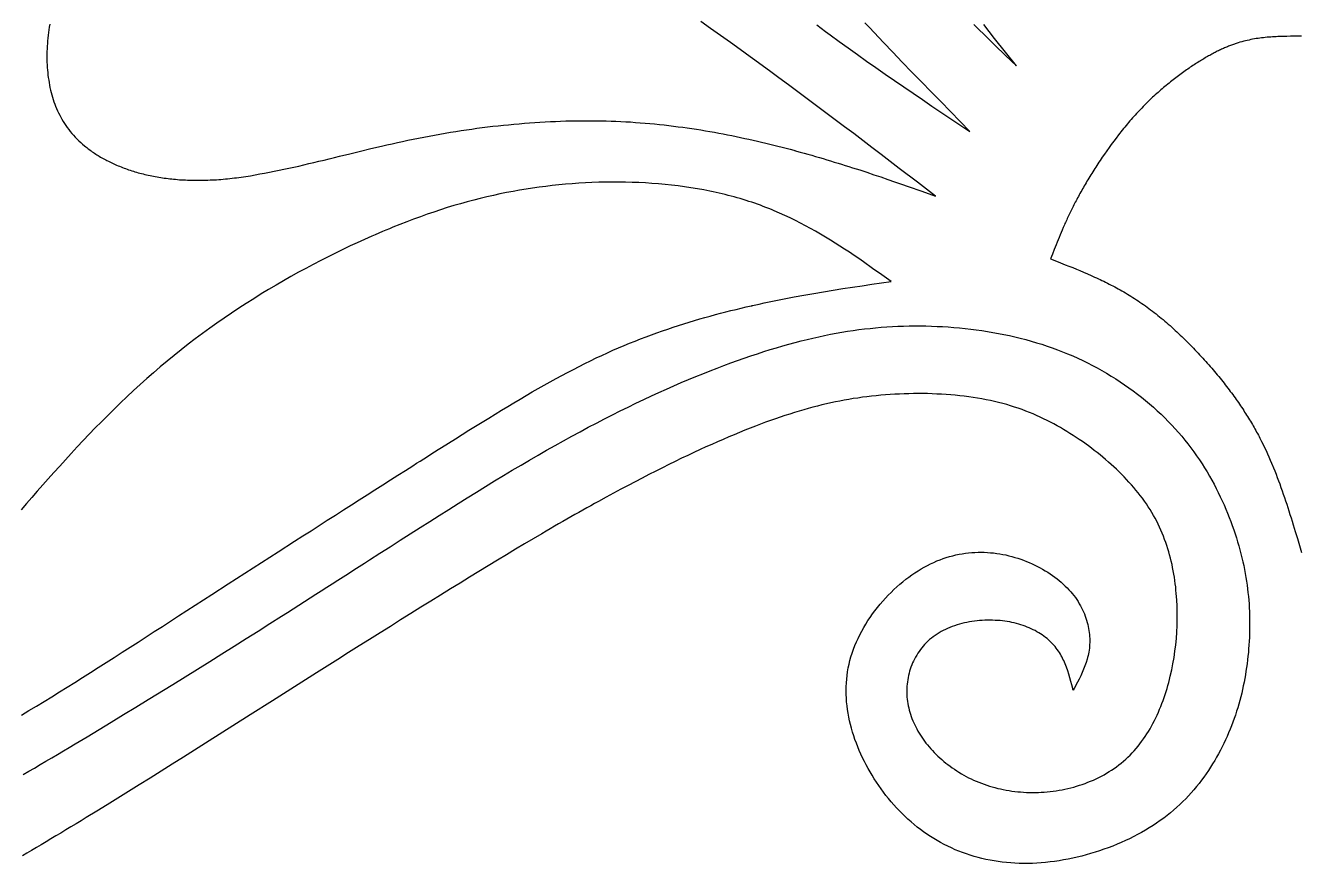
# Model space of a CAD drawing. Extents: x 0 to 279, y 0 to 212.
# Drawn here: x 266.65 to 279.43, y 111.6 to 119.99 of the extents above; entities that cross this region are included whole.
import ezdxf

# ---------------------------------------------------------------- set-up
doc = ezdxf.new("R2010")
doc.units = 0
doc.layers.add('LAYER_1', color=18, linetype='CONTINUOUS')

msp = doc.modelspace()

# ---------------------------------------------------------------- linework, layer by layer
at = {"layer": 'LAYER_1'}
for points in [[(266.889, 120.003), (266.885, 119.975), (266.88, 119.947), (266.877, 119.92), (266.873, 119.892), (266.87, 119.865), (266.868, 119.837), (266.866, 119.81), (266.864, 119.783), (266.863, 119.756), (266.862, 119.729), (266.861, 119.702), (266.861, 119.675), (266.862, 119.648), (266.862, 119.622), (266.864, 119.596), (266.865, 119.57), (266.867, 119.544), (266.869, 119.518), (266.872, 119.493), (266.875, 119.468), (266.879, 119.443), (266.883, 119.418), (266.887, 119.393), (266.892, 119.369), (266.898, 119.344), (266.903, 119.32), (266.91, 119.297), (266.916, 119.273), (266.924, 119.25), (266.931, 119.227), (266.94, 119.204), (266.948, 119.181), (266.958, 119.159), (266.968, 119.137), (266.978, 119.115), (266.989, 119.093), (267, 119.072), (267.012, 119.051), (267.024, 119.03), (267.037, 119.009), (267.051, 118.989), (267.065, 118.969), (267.08, 118.949), (267.095, 118.93), (267.111, 118.91), (267.128, 118.891), (267.145, 118.873), (267.162, 118.854), (267.181, 118.836), (267.2, 118.819), (267.219, 118.801), (267.239, 118.784), (267.25, 118.776), (267.26, 118.767), (267.271, 118.759), (267.282, 118.751), (267.293, 118.743), (267.304, 118.734), (267.315, 118.726), (267.327, 118.719), (267.338, 118.711), (267.35, 118.703), (267.362, 118.695), (267.374, 118.688), (267.386, 118.68), (267.399, 118.673), (267.411, 118.666), (267.424, 118.658), (267.437, 118.651), (267.45, 118.644), (267.463, 118.637), (267.477, 118.631), (267.49, 118.624), (267.504, 118.617), (267.518, 118.611), (267.532, 118.604), (267.546, 118.598), (267.56, 118.592), (267.575, 118.586), (267.589, 118.58), (267.604, 118.574), (267.619, 118.568), (267.634, 118.562), (267.649, 118.557), (267.664, 118.551), (267.68, 118.546), (267.695, 118.541), (267.711, 118.536), (267.727, 118.531), (267.743, 118.526), (267.759, 118.521), (267.776, 118.516), (267.792, 118.512), (267.809, 118.508), (267.826, 118.503), (267.842, 118.499), (267.859, 118.495), (267.877, 118.491), (267.894, 118.488), (267.911, 118.484), (267.929, 118.481), (267.947, 118.477), (267.965, 118.474), (267.983, 118.471), (268.001, 118.468), (268.019, 118.465), (268.037, 118.462), (268.056, 118.46), (268.075, 118.458), (268.093, 118.455), (268.112, 118.453), (268.131, 118.451), (268.151, 118.45), (268.17, 118.448), (268.189, 118.446), (268.209, 118.445), (268.229, 118.444), (268.249, 118.443), (268.269, 118.442), (268.289, 118.441), (268.309, 118.441), (268.329, 118.44), (268.35, 118.44), (268.37, 118.44), (268.391, 118.44), (268.412, 118.44), (268.433, 118.44), (268.454, 118.441), (268.475, 118.442), (268.496, 118.443), (268.518, 118.444), (268.539, 118.445), (268.561, 118.446), (268.583, 118.448), (268.605, 118.449), (268.627, 118.451), (268.649, 118.453), (268.671, 118.456), (268.694, 118.458), (268.716, 118.461), (268.739, 118.463), (268.761, 118.466), (268.784, 118.469), (268.807, 118.472), (268.853, 118.479), (268.9, 118.486), (268.947, 118.494), (268.994, 118.503), (269.042, 118.511), (269.09, 118.52), (269.138, 118.53), (269.187, 118.54), (269.236, 118.55), (269.285, 118.561), (269.335, 118.572), (269.385, 118.583), (269.435, 118.595), (269.485, 118.607), (269.536, 118.619), (269.587, 118.631), (269.638, 118.643), (269.69, 118.656), (269.741, 118.668), (269.793, 118.681), (269.897, 118.706), (270.002, 118.732), (270.107, 118.757), (270.213, 118.782), (270.266, 118.794), (270.319, 118.806), (270.372, 118.818), (270.425, 118.829), (270.478, 118.841), (270.532, 118.852), (270.585, 118.863), (270.638, 118.873), (270.691, 118.883), (270.745, 118.893), (270.798, 118.903), (270.851, 118.912), (270.905, 118.921), (270.958, 118.929), (271.011, 118.938), (271.064, 118.946), (271.117, 118.953), (271.17, 118.961), (271.223, 118.968), (271.276, 118.974), (271.329, 118.981), (271.382, 118.987), (271.435, 118.992), (271.487, 118.997), (271.54, 119.002), (271.592, 119.007), (271.645, 119.011), (271.697, 119.015), (271.749, 119.019), (271.801, 119.022), (271.853, 119.025), (271.905, 119.028), (271.956, 119.03), (272.008, 119.032), (272.059, 119.034), (272.11, 119.035), (272.161, 119.036), (272.212, 119.037), (272.263, 119.037), (272.313, 119.037), (272.363, 119.036), (272.413, 119.036), (272.463, 119.035), (272.513, 119.033), (272.562, 119.031), (272.612, 119.029), (272.661, 119.026), (272.709, 119.024), (272.758, 119.02), (272.806, 119.017), (272.854, 119.013), (272.902, 119.009), (272.95, 119.004), (272.997, 118.999), (273.045, 118.994), (273.091, 118.989), (273.138, 118.983), (273.185, 118.977), (273.231, 118.971), (273.277, 118.965), (273.323, 118.958), (273.368, 118.951), (273.414, 118.944), (273.459, 118.936), (273.503, 118.929), (273.548, 118.921), (273.592, 118.913), (273.636, 118.904), (273.68, 118.896), (273.724, 118.887), (273.767, 118.878), (273.81, 118.869), (273.853, 118.86), (273.895, 118.851), (273.937, 118.841), (273.979, 118.832), (274.021, 118.822), (274.063, 118.812), (274.104, 118.802), (274.145, 118.792), (274.185, 118.782), (274.226, 118.771), (274.266, 118.761), (274.306, 118.751), (274.345, 118.74), (274.35, 118.739), (274.353, 118.738), (274.354, 118.738), (274.354, 118.737), (274.355, 118.737), (274.36, 118.736), (274.37, 118.733), (274.409, 118.723), (274.448, 118.712), (274.486, 118.701), (274.525, 118.69), (274.563, 118.679), (274.601, 118.668), (274.638, 118.657), (274.676, 118.646), (274.713, 118.635), (274.75, 118.623), (274.787, 118.612), (274.823, 118.601), (274.86, 118.589), (274.896, 118.578), (274.932, 118.566), (275.004, 118.543), (275.075, 118.52), (275.145, 118.496), (275.215, 118.473), (275.285, 118.449), (275.354, 118.425), (275.423, 118.401), (275.491, 118.378), (275.628, 118.33), (275.764, 118.281), (275.582, 118.42), (275.401, 118.559), (275.31, 118.628), (275.219, 118.698), (275.127, 118.767), (275.036, 118.837), (274.944, 118.907), (274.852, 118.976), (274.759, 119.046), (274.666, 119.116), (274.573, 119.186), (274.479, 119.256), (274.385, 119.326), (274.29, 119.396), (274.195, 119.467), (274.099, 119.537), (274.003, 119.608), (273.954, 119.643), (273.906, 119.678), (273.808, 119.749), (273.709, 119.82), (273.61, 119.89), (273.511, 119.961), (273.412, 120.031)], [(274.574, 119.997), (274.618, 119.964), (274.663, 119.93), (274.708, 119.897), (274.798, 119.831), (274.889, 119.765), (274.981, 119.699), (275.073, 119.634), (275.165, 119.569), (275.258, 119.504), (275.352, 119.44), (275.445, 119.376), (275.539, 119.312), (275.634, 119.248), (275.728, 119.184), (275.918, 119.057), (276.108, 118.93), (275.913, 119.129), (275.816, 119.228), (275.719, 119.327), (275.623, 119.426), (275.527, 119.524), (275.431, 119.623), (275.336, 119.722), (275.242, 119.821), (275.195, 119.87), (275.149, 119.919), (275.103, 119.969), (275.056, 120.018)], [(276.146, 120.002), (276.199, 119.95), (276.252, 119.899), (276.359, 119.795), (276.466, 119.691), (276.574, 119.588), (276.356, 119.861), (276.248, 119.999)], [(279.43, 119.882), (279.358, 119.882), (279.321, 119.882), (279.285, 119.881), (279.249, 119.88), (279.212, 119.879), (279.194, 119.879), (279.176, 119.878), (279.158, 119.877), (279.14, 119.876), (279.122, 119.875), (279.104, 119.873), (279.086, 119.872), (279.068, 119.87), (279.049, 119.868), (279.031, 119.866), (279.013, 119.864), (278.995, 119.861), (278.977, 119.859), (278.959, 119.856), (278.941, 119.852), (278.923, 119.849), (278.905, 119.845), (278.887, 119.841), (278.869, 119.837), (278.851, 119.832), (278.832, 119.827), (278.814, 119.822), (278.795, 119.816), (278.786, 119.814), (278.777, 119.81), (278.767, 119.807), (278.758, 119.804), (278.748, 119.801), (278.739, 119.797), (278.729, 119.794), (278.719, 119.79), (278.71, 119.786), (278.7, 119.782), (278.69, 119.778), (278.68, 119.774), (278.67, 119.77), (278.66, 119.766), (278.65, 119.761), (278.64, 119.757), (278.629, 119.752), (278.619, 119.747), (278.608, 119.742), (278.598, 119.737), (278.587, 119.732), (278.577, 119.726), (278.566, 119.721), (278.555, 119.715), (278.544, 119.71), (278.533, 119.704), (278.522, 119.698), (278.511, 119.691), (278.499, 119.685), (278.488, 119.679), (278.476, 119.672), (278.465, 119.665), (278.453, 119.658), (278.441, 119.651), (278.429, 119.644), (278.417, 119.636), (278.404, 119.629), (278.392, 119.621), (278.38, 119.613), (278.367, 119.605), (278.355, 119.597), (278.342, 119.589), (278.329, 119.58), (278.316, 119.572), (278.304, 119.563), (278.291, 119.554), (278.278, 119.545), (278.264, 119.536), (278.251, 119.526), (278.238, 119.517), (278.225, 119.507), (278.211, 119.497), (278.198, 119.487), (278.185, 119.477), (278.171, 119.467), (278.158, 119.457), (278.144, 119.446), (278.13, 119.435), (278.117, 119.425), (278.103, 119.414), (278.09, 119.402), (278.076, 119.391), (278.062, 119.38), (278.048, 119.368), (278.035, 119.356), (278.021, 119.345), (278.007, 119.333), (277.994, 119.32), (277.98, 119.308), (277.966, 119.296), (277.952, 119.283), (277.939, 119.271), (277.925, 119.258), (277.911, 119.245), (277.898, 119.232), (277.884, 119.218), (277.871, 119.205), (277.857, 119.192), (277.844, 119.178), (277.83, 119.164), (277.817, 119.15), (277.803, 119.136), (277.79, 119.122), (277.777, 119.108), (277.764, 119.093), (277.75, 119.078), (277.737, 119.064), (277.724, 119.049), (277.711, 119.034), (277.698, 119.019), (277.686, 119.004), (277.673, 118.988), (277.66, 118.973), (277.647, 118.958), (277.635, 118.942), (277.622, 118.926), (277.61, 118.911), (277.598, 118.895), (277.573, 118.863), (277.549, 118.831), (277.525, 118.799), (277.502, 118.767), (277.479, 118.735), (277.456, 118.702), (277.434, 118.67), (277.423, 118.654), (277.412, 118.637), (277.401, 118.621), (277.39, 118.605), (277.38, 118.589), (277.369, 118.573), (277.359, 118.557), (277.349, 118.541), (277.339, 118.525), (277.329, 118.509), (277.319, 118.493), (277.309, 118.477), (277.3, 118.461), (277.29, 118.445), (277.281, 118.43), (277.272, 118.414), (277.263, 118.399), (277.254, 118.383), (277.245, 118.368), (277.236, 118.353), (277.228, 118.338), (277.219, 118.323), (277.211, 118.308), (277.203, 118.293), (277.195, 118.278), (277.187, 118.264), (277.179, 118.249), (277.172, 118.235), (277.164, 118.221), (277.157, 118.207), (277.15, 118.193), (277.143, 118.179), (277.136, 118.165), (277.129, 118.151), (277.122, 118.138), (277.116, 118.124), (277.109, 118.111), (277.103, 118.097), (277.096, 118.084), (277.09, 118.071), (277.084, 118.057), (277.078, 118.044), (277.072, 118.031), (277.066, 118.018), (277.06, 118.006), (277.055, 117.993), (277.044, 117.967), (277.033, 117.942), (277.022, 117.917), (277.012, 117.892), (277.002, 117.868), (276.992, 117.843), (276.982, 117.819), (276.972, 117.795), (276.963, 117.771), (276.954, 117.747), (276.935, 117.699), (276.917, 117.652), (276.991, 117.623), (277.064, 117.594), (277.101, 117.58), (277.138, 117.565), (277.175, 117.55), (277.211, 117.535), (277.248, 117.519), (277.285, 117.504), (277.322, 117.487), (277.358, 117.471), (277.376, 117.463), (277.395, 117.454), (277.413, 117.445), (277.431, 117.437), (277.45, 117.428), (277.468, 117.419), (277.486, 117.41), (277.504, 117.401), (277.522, 117.391), (277.541, 117.382), (277.559, 117.372), (277.577, 117.362), (277.595, 117.352), (277.613, 117.342), (277.632, 117.332), (277.65, 117.322), (277.668, 117.311), (277.686, 117.3), (277.704, 117.289), (277.722, 117.278), (277.74, 117.267), (277.758, 117.255), (277.776, 117.244), (277.794, 117.232), (277.812, 117.22), (277.83, 117.207), (277.848, 117.195), (277.866, 117.182), (277.884, 117.169), (277.902, 117.156), (277.919, 117.143), (277.937, 117.129), (277.955, 117.115), (277.973, 117.101), (277.99, 117.087), (278.008, 117.073), (278.026, 117.058), (278.043, 117.044), (278.061, 117.029), (278.078, 117.014), (278.096, 116.999), (278.113, 116.984), (278.13, 116.969), (278.147, 116.953), (278.164, 116.937), (278.181, 116.922), (278.198, 116.906), (278.215, 116.89), (278.232, 116.874), (278.249, 116.858), (278.265, 116.842), (278.282, 116.825), (278.298, 116.809), (278.315, 116.793), (278.331, 116.776), (278.347, 116.76), (278.363, 116.743), (278.379, 116.726), (278.395, 116.71), (278.41, 116.693), (278.426, 116.676), (278.441, 116.659), (278.456, 116.642), (278.471, 116.626), (278.486, 116.609), (278.501, 116.592), (278.516, 116.575), (278.531, 116.558), (278.545, 116.541), (278.559, 116.524), (278.573, 116.508), (278.587, 116.491), (278.601, 116.474), (278.615, 116.457), (278.628, 116.441), (278.641, 116.424), (278.655, 116.408), (278.667, 116.391), (278.68, 116.375), (278.693, 116.358), (278.705, 116.342), (278.717, 116.326), (278.729, 116.31), (278.741, 116.293), (278.753, 116.277), (278.765, 116.261), (278.776, 116.245), (278.787, 116.23), (278.798, 116.214), (278.809, 116.198), (278.82, 116.182), (278.83, 116.166), (278.841, 116.151), (278.851, 116.135), (278.861, 116.119), (278.871, 116.104), (278.881, 116.088), (278.891, 116.073), (278.901, 116.057), (278.91, 116.042), (278.919, 116.026), (278.929, 116.011), (278.938, 115.995), (278.947, 115.98), (278.956, 115.964), (278.964, 115.949), (278.973, 115.934), (278.981, 115.918), (278.99, 115.903), (278.998, 115.887), (279.006, 115.872), (279.014, 115.856), (279.03, 115.825), (279.046, 115.794), (279.061, 115.763), (279.075, 115.732), (279.09, 115.701), (279.104, 115.669), (279.118, 115.638), (279.131, 115.606), (279.138, 115.59), (279.141, 115.582), (279.142, 115.581), (279.142, 115.58), (279.142, 115.58), (279.143, 115.579), (279.143, 115.577), (279.15, 115.561), (279.163, 115.529), (279.176, 115.496), (279.188, 115.464), (279.201, 115.431), (279.213, 115.398), (279.225, 115.364), (279.237, 115.331), (279.248, 115.297), (279.26, 115.264), (279.271, 115.23), (279.282, 115.196), (279.294, 115.162), (279.304, 115.128), (279.315, 115.093), (279.326, 115.059), (279.337, 115.025), (279.347, 114.99), (279.368, 114.921), (279.389, 114.851), (279.41, 114.782), (279.43, 114.712)], [(266.605, 113.082), (266.681, 113.128), (266.756, 113.174), (266.832, 113.22), (266.909, 113.267), (266.986, 113.315), (267.063, 113.363), (267.141, 113.411), (267.219, 113.46), (267.297, 113.51), (267.376, 113.56), (267.455, 113.61), (267.535, 113.661), (267.614, 113.712), (267.694, 113.763), (267.775, 113.815), (267.856, 113.867), (267.937, 113.919), (268.018, 113.972), (268.099, 114.024), (268.181, 114.077), (268.264, 114.13), (268.346, 114.184), (268.512, 114.29), (268.678, 114.398), (268.844, 114.505), (269.011, 114.612), (269.177, 114.719), (269.343, 114.825), (269.425, 114.878), (269.507, 114.93), (269.589, 114.983), (269.67, 115.035), (269.751, 115.087), (269.832, 115.138), (269.912, 115.189), (269.991, 115.24), (270.07, 115.29), (270.148, 115.34), (270.226, 115.389), (270.302, 115.438), (270.378, 115.486), (270.453, 115.534), (270.528, 115.581), (270.564, 115.605), (270.601, 115.628), (270.637, 115.651), (270.673, 115.674), (270.709, 115.697), (270.745, 115.719), (270.78, 115.742), (270.816, 115.764), (270.885, 115.808), (270.954, 115.851), (271.022, 115.894), (271.089, 115.936), (271.156, 115.978), (271.222, 116.018), (271.287, 116.058), (271.351, 116.098), (271.415, 116.136), (271.478, 116.174), (271.54, 116.212), (271.602, 116.248), (271.663, 116.284), (271.724, 116.32), (271.784, 116.354), (271.844, 116.388), (271.903, 116.421), (271.962, 116.453), (272.02, 116.485), (272.078, 116.516), (272.136, 116.546), (272.193, 116.576), (272.25, 116.604), (272.307, 116.632), (272.364, 116.66), (272.42, 116.686), (272.476, 116.712), (272.532, 116.737), (272.588, 116.761), (272.644, 116.785), (272.699, 116.808), (272.754, 116.83), (272.809, 116.852), (272.864, 116.873), (272.918, 116.893), (272.973, 116.913), (273.027, 116.932), (273.081, 116.95), (273.135, 116.968), (273.188, 116.986), (273.242, 117.003), (273.295, 117.019), (273.348, 117.035), (273.401, 117.051), (273.453, 117.066), (273.506, 117.08), (273.558, 117.095), (273.61, 117.108), (273.662, 117.122), (273.713, 117.135), (273.765, 117.147), (273.816, 117.16), (273.867, 117.171), (273.918, 117.183), (273.921, 117.184), (273.923, 117.184), (273.924, 117.184), (273.924, 117.184), (273.927, 117.185), (273.934, 117.187), (273.946, 117.189), (273.997, 117.2), (274.048, 117.211), (274.098, 117.222), (274.148, 117.232), (274.198, 117.242), (274.248, 117.252), (274.347, 117.271), (274.445, 117.289), (274.544, 117.306), (274.641, 117.323), (274.739, 117.339), (274.836, 117.355), (274.933, 117.37), (275.029, 117.384), (275.126, 117.399), (275.318, 117.427), (275.226, 117.493), (275.134, 117.558), (275.041, 117.623), (274.995, 117.655), (274.948, 117.687), (274.901, 117.719), (274.853, 117.75), (274.806, 117.781), (274.758, 117.811), (274.71, 117.841), (274.661, 117.871), (274.612, 117.9), (274.562, 117.929), (274.512, 117.957), (274.462, 117.984), (274.411, 118.011), (274.36, 118.038), (274.307, 118.063), (274.255, 118.088), (274.201, 118.112), (274.147, 118.135), (274.12, 118.147), (274.093, 118.158), (274.065, 118.169), (274.037, 118.179), (274.009, 118.19), (273.981, 118.2), (273.953, 118.21), (273.924, 118.22), (273.895, 118.229), (273.866, 118.239), (273.837, 118.248), (273.808, 118.257), (273.778, 118.265), (273.748, 118.274), (273.718, 118.282), (273.688, 118.289), (273.658, 118.297), (273.627, 118.304), (273.597, 118.312), (273.566, 118.319), (273.535, 118.325), (273.504, 118.332), (273.441, 118.344), (273.378, 118.355), (273.314, 118.366), (273.25, 118.375), (273.186, 118.384), (273.12, 118.391), (273.055, 118.398), (272.989, 118.404), (272.923, 118.409), (272.857, 118.413), (272.791, 118.417), (272.724, 118.419), (272.657, 118.421), (272.59, 118.422), (272.523, 118.422), (272.456, 118.421), (272.389, 118.42), (272.322, 118.417), (272.256, 118.414), (272.189, 118.41), (272.122, 118.406), (272.056, 118.4), (271.99, 118.394), (271.924, 118.387), (271.858, 118.379), (271.792, 118.371), (271.727, 118.362), (271.661, 118.352), (271.596, 118.341), (271.531, 118.329), (271.465, 118.317), (271.4, 118.303), (271.334, 118.289), (271.269, 118.274), (271.203, 118.258), (271.137, 118.241), (271.071, 118.224), (271.005, 118.205), (270.939, 118.186), (270.872, 118.166), (270.805, 118.144), (270.738, 118.122), (270.671, 118.099), (270.603, 118.075), (270.534, 118.05), (270.466, 118.024), (270.397, 117.997), (270.327, 117.969), (270.292, 117.955), (270.257, 117.941), (270.222, 117.926), (270.186, 117.911), (270.151, 117.895), (270.115, 117.88), (270.079, 117.864), (270.043, 117.848), (269.971, 117.815), (269.898, 117.782), (269.825, 117.747), (269.752, 117.711), (269.678, 117.674), (269.604, 117.637), (269.53, 117.598), (269.456, 117.558), (269.381, 117.518), (269.306, 117.476), (269.232, 117.434), (269.157, 117.39), (269.082, 117.346), (269.008, 117.301), (268.933, 117.254), (268.859, 117.207), (268.785, 117.159), (268.711, 117.11), (268.638, 117.06), (268.564, 117.009), (268.492, 116.958), (268.419, 116.905), (268.347, 116.852), (268.276, 116.797), (268.205, 116.742), (268.135, 116.686), (268.066, 116.629), (267.997, 116.571), (267.929, 116.513), (267.861, 116.453), (267.794, 116.393), (267.728, 116.333), (267.663, 116.271), (267.598, 116.21), (267.534, 116.148), (267.471, 116.085), (267.408, 116.022), (267.346, 115.959), (267.285, 115.896), (267.224, 115.832), (267.164, 115.769), (267.105, 115.705), (267.047, 115.641), (266.989, 115.578), (266.931, 115.514), (266.875, 115.451), (266.819, 115.388), (266.764, 115.325), (266.709, 115.263), (266.655, 115.201), (266.602, 115.139)], [(266.623, 112.488), (266.68, 112.52), (266.736, 112.553), (266.793, 112.587), (266.851, 112.621), (266.909, 112.655), (266.967, 112.69), (267.026, 112.725), (267.085, 112.76), (267.145, 112.795), (267.264, 112.867), (267.385, 112.94), (267.506, 113.013), (267.629, 113.088), (267.752, 113.163), (267.875, 113.238), (268.122, 113.391), (268.369, 113.544), (268.492, 113.621), (268.614, 113.697), (268.736, 113.773), (268.857, 113.849), (268.976, 113.925), (269.095, 114), (269.212, 114.074), (269.27, 114.111), (269.328, 114.148), (269.385, 114.184), (269.442, 114.221), (269.498, 114.257), (269.554, 114.293), (269.61, 114.328), (269.665, 114.364), (269.72, 114.399), (269.775, 114.434), (269.829, 114.468), (269.883, 114.503), (269.936, 114.537), (269.989, 114.571), (270.042, 114.605), (270.094, 114.638), (270.197, 114.705), (270.3, 114.77), (270.401, 114.835), (270.5, 114.898), (270.599, 114.961), (270.696, 115.023), (270.792, 115.084), (270.887, 115.143), (270.981, 115.202), (271.073, 115.26), (271.165, 115.317), (271.256, 115.373), (271.346, 115.428), (271.435, 115.482), (271.523, 115.535), (271.611, 115.587), (271.697, 115.638), (271.783, 115.688), (271.868, 115.737), (271.953, 115.784), (272.037, 115.831), (272.12, 115.877), (272.203, 115.922), (272.285, 115.966), (272.366, 116.008), (272.447, 116.05), (272.527, 116.091), (272.606, 116.131), (272.685, 116.169), (272.763, 116.207), (272.841, 116.244), (272.917, 116.28), (272.993, 116.314), (273.069, 116.348), (273.143, 116.381), (273.217, 116.413), (273.29, 116.444), (273.363, 116.474), (273.434, 116.503), (273.505, 116.532), (273.575, 116.559), (273.644, 116.585), (273.713, 116.611), (273.781, 116.635), (273.848, 116.659), (273.914, 116.681), (273.979, 116.703), (274.044, 116.724), (274.108, 116.744), (274.171, 116.763), (274.233, 116.782), (274.295, 116.799), (274.356, 116.816), (274.417, 116.831), (274.477, 116.846), (274.536, 116.86), (274.595, 116.873), (274.653, 116.886), (274.711, 116.898), (274.769, 116.908), (274.826, 116.918), (274.883, 116.928), (274.94, 116.936), (274.996, 116.944), (275.053, 116.951), (275.109, 116.957), (275.164, 116.963), (275.22, 116.968), (275.276, 116.972), (275.332, 116.975), (275.387, 116.978), (275.443, 116.98), (275.499, 116.981), (275.554, 116.982), (275.61, 116.981), (275.666, 116.981), (275.723, 116.979), (275.779, 116.977), (275.835, 116.974), (275.891, 116.971), (275.947, 116.967), (276.004, 116.962), (276.06, 116.956), (276.116, 116.95), (276.172, 116.942), (276.228, 116.935), (276.283, 116.926), (276.339, 116.916), (276.394, 116.906), (276.449, 116.895), (276.504, 116.884), (276.559, 116.871), (276.613, 116.858), (276.668, 116.844), (276.721, 116.829), (276.775, 116.813), (276.828, 116.797), (276.881, 116.779), (276.933, 116.761), (276.985, 116.742), (277.036, 116.722), (277.087, 116.701), (277.138, 116.68), (277.188, 116.657), (277.238, 116.634), (277.287, 116.61), (277.335, 116.586), (277.383, 116.56), (277.43, 116.534), (277.477, 116.507), (277.523, 116.479), (277.569, 116.451), (277.613, 116.422), (277.658, 116.392), (277.701, 116.362), (277.744, 116.331), (277.786, 116.299), (277.828, 116.267), (277.868, 116.234), (277.908, 116.2), (277.947, 116.166), (277.986, 116.132), (278.023, 116.097), (278.06, 116.061), (278.096, 116.025), (278.131, 115.988), (278.165, 115.951), (278.199, 115.914), (278.231, 115.876), (278.263, 115.838), (278.293, 115.799), (278.323, 115.76), (278.352, 115.72), (278.38, 115.681), (278.407, 115.64), (278.434, 115.6), (278.459, 115.56), (278.484, 115.519), (278.508, 115.478), (278.531, 115.437), (278.554, 115.395), (278.575, 115.354), (278.596, 115.313), (278.616, 115.271), (278.636, 115.23), (278.654, 115.188), (278.672, 115.147), (278.69, 115.105), (278.706, 115.064), (278.722, 115.022), (278.737, 114.981), (278.751, 114.94), (278.765, 114.899), (278.778, 114.858), (278.79, 114.818), (278.802, 114.778), (278.813, 114.738), (278.823, 114.698), (278.833, 114.658), (278.842, 114.619), (278.851, 114.58), (278.859, 114.541), (278.866, 114.502), (278.873, 114.463), (278.879, 114.424), (278.885, 114.386), (278.89, 114.348), (278.894, 114.31), (278.898, 114.272), (278.902, 114.234), (278.905, 114.196), (278.907, 114.158), (278.909, 114.121), (278.91, 114.083), (278.911, 114.046), (278.911, 114.008), (278.911, 113.971), (278.911, 113.934), (278.91, 113.896), (278.908, 113.859), (278.906, 113.822), (278.904, 113.785), (278.901, 113.747), (278.898, 113.71), (278.894, 113.673), (278.89, 113.636), (278.885, 113.598), (278.88, 113.561), (278.874, 113.524), (278.868, 113.487), (278.862, 113.45), (278.855, 113.413), (278.847, 113.376), (278.839, 113.34), (278.831, 113.303), (278.821, 113.266), (278.812, 113.23), (278.802, 113.193), (278.791, 113.157), (278.78, 113.121), (278.768, 113.084), (278.756, 113.048), (278.743, 113.012), (278.729, 112.977), (278.715, 112.941), (278.7, 112.906), (278.685, 112.87), (278.669, 112.835), (278.653, 112.8), (278.635, 112.765), (278.618, 112.731), (278.599, 112.696), (278.58, 112.662), (278.561, 112.628), (278.54, 112.594), (278.519, 112.561), (278.498, 112.528), (278.475, 112.495), (278.452, 112.463), (278.428, 112.43), (278.404, 112.399), (278.378, 112.367), (278.352, 112.336), (278.326, 112.306), (278.298, 112.276), (278.27, 112.246), (278.241, 112.217), (278.211, 112.188), (278.18, 112.16), (278.149, 112.132), (278.117, 112.105), (278.083, 112.078), (278.05, 112.052), (278.015, 112.026), (277.979, 112.002), (277.943, 111.977), (277.905, 111.954), (277.867, 111.931), (277.828, 111.908), (277.789, 111.887), (277.749, 111.866), (277.708, 111.845), (277.666, 111.826), (277.624, 111.807), (277.582, 111.789), (277.539, 111.771), (277.495, 111.755), (277.451, 111.739), (277.407, 111.724), (277.363, 111.709), (277.318, 111.696), (277.273, 111.683), (277.228, 111.671), (277.183, 111.66), (277.138, 111.65), (277.092, 111.641), (277.047, 111.632), (277.002, 111.624), (276.957, 111.618), (276.912, 111.612), (276.867, 111.607), (276.822, 111.603), (276.778, 111.6), (276.734, 111.598), (276.69, 111.597), (276.646, 111.597), (276.603, 111.598), (276.56, 111.599), (276.518, 111.602), (276.475, 111.606), (276.433, 111.61), (276.392, 111.616), (276.351, 111.622), (276.31, 111.629), (276.269, 111.637), (276.229, 111.647), (276.19, 111.657), (276.15, 111.668), (276.111, 111.679), (276.073, 111.692), (276.035, 111.706), (275.997, 111.72), (275.96, 111.735), (275.923, 111.752), (275.887, 111.769), (275.851, 111.787), (275.815, 111.806), (275.78, 111.826), (275.746, 111.846), (275.712, 111.868), (275.678, 111.89), (275.645, 111.913), (275.613, 111.937), (275.581, 111.962), (275.549, 111.988), (275.519, 112.014), (275.488, 112.041), (275.459, 112.068), (275.429, 112.097), (275.401, 112.126), (275.373, 112.155), (275.346, 112.185), (275.319, 112.216), (275.293, 112.247), (275.267, 112.279), (275.242, 112.312), (275.218, 112.344), (275.195, 112.378), (275.172, 112.411), (275.15, 112.445), (275.129, 112.48), (275.108, 112.514), (275.088, 112.549), (275.069, 112.585), (275.051, 112.62), (275.033, 112.656), (275.016, 112.692), (275, 112.729), (274.985, 112.765), (274.971, 112.802), (274.957, 112.839), (274.945, 112.876), (274.933, 112.913), (274.922, 112.951), (274.912, 112.988), (274.903, 113.026), (274.895, 113.063), (274.888, 113.101), (274.882, 113.139), (274.877, 113.177), (274.873, 113.215), (274.871, 113.253), (274.869, 113.291), (274.868, 113.329), (274.869, 113.367), (274.871, 113.405), (274.874, 113.442), (274.878, 113.48), (274.883, 113.518), (274.89, 113.556), (274.897, 113.593), (274.906, 113.631), (274.917, 113.668), (274.929, 113.705), (274.942, 113.742), (274.956, 113.779), (274.971, 113.816), (274.988, 113.852), (275.006, 113.888), (275.024, 113.924), (275.044, 113.959), (275.065, 113.994), (275.087, 114.029), (275.11, 114.062), (275.133, 114.096), (275.157, 114.129), (275.183, 114.161), (275.208, 114.193), (275.235, 114.224), (275.262, 114.254), (275.29, 114.283), (275.318, 114.312), (275.347, 114.34), (275.376, 114.367), (275.405, 114.393), (275.435, 114.418), (275.466, 114.443), (275.496, 114.466), (275.527, 114.488), (275.558, 114.509), (275.589, 114.529), (275.62, 114.548), (275.651, 114.566), (275.683, 114.583), (275.714, 114.599), (275.746, 114.613), (275.777, 114.627), (275.809, 114.639), (275.841, 114.651), (275.872, 114.661), (275.904, 114.671), (275.936, 114.68), (275.968, 114.687), (276, 114.694), (276.031, 114.699), (276.063, 114.704), (276.095, 114.708), (276.126, 114.711), (276.158, 114.713), (276.19, 114.714), (276.221, 114.714), (276.252, 114.714), (276.284, 114.712), (276.315, 114.71), (276.346, 114.707), (276.377, 114.703), (276.408, 114.698), (276.438, 114.693), (276.469, 114.687), (276.499, 114.68), (276.529, 114.672), (276.559, 114.663), (276.588, 114.654), (276.617, 114.644), (276.646, 114.634), (276.675, 114.623), (276.703, 114.611), (276.731, 114.599), (276.758, 114.586), (276.785, 114.573), (276.811, 114.559), (276.837, 114.544), (276.863, 114.529), (276.888, 114.514), (276.912, 114.498), (276.936, 114.482), (276.959, 114.465), (276.981, 114.448), (277.003, 114.431), (277.024, 114.413), (277.044, 114.395), (277.064, 114.376), (277.083, 114.358), (277.101, 114.339), (277.118, 114.319), (277.134, 114.3), (277.15, 114.28), (277.165, 114.26), (277.179, 114.24), (277.192, 114.22), (277.204, 114.199), (277.216, 114.179), (277.227, 114.158), (277.237, 114.138), (277.247, 114.117), (277.256, 114.096), (277.264, 114.075), (277.271, 114.054), (277.278, 114.033), (277.284, 114.012), (277.289, 113.992), (277.294, 113.971), (277.298, 113.95), (277.301, 113.93), (277.304, 113.909), (277.306, 113.889), (277.308, 113.869), (277.309, 113.849), (277.309, 113.829), (277.309, 113.809), (277.308, 113.79), (277.307, 113.771), (277.305, 113.752), (277.302, 113.734), (277.3, 113.715), (277.296, 113.697), (277.292, 113.679), (277.288, 113.661), (277.283, 113.644), (277.273, 113.609), (277.261, 113.575), (277.248, 113.542), (277.233, 113.509), (277.218, 113.476), (277.202, 113.444), (277.186, 113.412), (277.152, 113.349), (277.143, 113.333), (277.143, 113.332), (277.143, 113.332), (277.142, 113.332), (277.142, 113.333), (277.142, 113.335), (277.14, 113.34), (277.138, 113.349), (277.129, 113.385), (277.12, 113.421), (277.11, 113.457), (277.099, 113.492), (277.088, 113.527), (277.076, 113.562), (277.063, 113.596), (277.048, 113.629), (277.04, 113.645), (277.032, 113.662), (277.024, 113.678), (277.015, 113.693), (277.005, 113.709), (276.995, 113.724), (276.984, 113.739), (276.973, 113.754), (276.962, 113.769), (276.95, 113.783), (276.937, 113.797), (276.924, 113.811), (276.91, 113.824), (276.896, 113.837), (276.881, 113.85), (276.865, 113.862), (276.849, 113.874), (276.833, 113.886), (276.815, 113.897), (276.798, 113.908), (276.78, 113.918), (276.761, 113.929), (276.743, 113.938), (276.723, 113.948), (276.703, 113.956), (276.683, 113.965), (276.662, 113.973), (276.641, 113.98), (276.62, 113.988), (276.598, 113.994), (276.576, 114), (276.553, 114.006), (276.53, 114.011), (276.507, 114.016), (276.483, 114.02), (276.459, 114.023), (276.435, 114.027), (276.41, 114.029), (276.385, 114.031), (276.36, 114.032), (276.335, 114.033), (276.309, 114.034), (276.284, 114.033), (276.258, 114.033), (276.232, 114.031), (276.206, 114.029), (276.181, 114.027), (276.155, 114.024), (276.129, 114.02), (276.104, 114.016), (276.078, 114.011), (276.053, 114.006), (276.028, 114), (276.004, 113.993), (275.979, 113.986), (275.955, 113.978), (275.931, 113.97), (275.908, 113.961), (275.885, 113.952), (275.863, 113.942), (275.841, 113.931), (275.819, 113.919), (275.799, 113.908), (275.779, 113.895), (275.759, 113.882), (275.74, 113.868), (275.722, 113.854), (275.704, 113.839), (275.687, 113.824), (275.671, 113.808), (275.655, 113.791), (275.64, 113.774), (275.626, 113.757), (275.612, 113.739), (275.599, 113.721), (275.587, 113.703), (275.575, 113.684), (275.564, 113.665), (275.553, 113.645), (275.543, 113.625), (275.534, 113.605), (275.526, 113.585), (275.518, 113.564), (275.511, 113.544), (275.504, 113.523), (275.499, 113.502), (275.493, 113.48), (275.489, 113.459), (275.485, 113.438), (275.482, 113.416), (275.479, 113.394), (275.478, 113.373), (275.476, 113.351), (275.476, 113.329), (275.476, 113.308), (275.477, 113.286), (275.478, 113.264), (275.481, 113.242), (275.483, 113.221), (275.487, 113.199), (275.491, 113.177), (275.495, 113.156), (275.501, 113.134), (275.507, 113.113), (275.513, 113.091), (275.52, 113.07), (275.528, 113.049), (275.537, 113.027), (275.546, 113.006), (275.555, 112.985), (275.565, 112.965), (275.576, 112.944), (275.588, 112.923), (275.6, 112.903), (275.612, 112.883), (275.625, 112.862), (275.639, 112.842), (275.653, 112.823), (275.668, 112.803), (275.684, 112.784), (275.7, 112.764), (275.716, 112.745), (275.733, 112.727), (275.751, 112.708), (275.769, 112.69), (275.788, 112.672), (275.807, 112.654), (275.826, 112.637), (275.846, 112.62), (275.867, 112.603), (275.888, 112.587), (275.909, 112.571), (275.931, 112.555), (275.953, 112.54), (275.976, 112.525), (275.999, 112.51), (276.023, 112.496), (276.046, 112.482), (276.071, 112.469), (276.095, 112.456), (276.12, 112.444), (276.145, 112.432), (276.171, 112.421), (276.197, 112.41), (276.223, 112.4), (276.25, 112.39), (276.277, 112.381), (276.304, 112.372), (276.331, 112.364), (276.359, 112.357), (276.387, 112.349), (276.415, 112.343), (276.443, 112.337), (276.472, 112.332), (276.5, 112.327), (276.529, 112.322), (276.558, 112.319), (276.587, 112.315), (276.616, 112.313), (276.646, 112.311), (276.675, 112.309), (276.705, 112.308), (276.734, 112.308), (276.764, 112.308), (276.794, 112.308), (276.823, 112.31), (276.853, 112.312), (276.883, 112.314), (276.913, 112.317), (276.942, 112.321), (276.972, 112.325), (277.001, 112.33), (277.031, 112.335), (277.06, 112.341), (277.089, 112.348), (277.119, 112.355), (277.148, 112.362), (277.176, 112.371), (277.205, 112.38), (277.233, 112.389), (277.262, 112.399), (277.29, 112.41), (277.317, 112.421), (277.345, 112.433), (277.372, 112.446), (277.399, 112.459), (277.426, 112.472), (277.452, 112.486), (277.478, 112.501), (277.503, 112.517), (277.528, 112.533), (277.553, 112.549), (277.577, 112.566), (277.601, 112.584), (277.624, 112.603), (277.647, 112.622), (277.67, 112.641), (277.691, 112.661), (277.713, 112.682), (277.733, 112.704), (277.754, 112.726), (277.773, 112.748), (277.793, 112.771), (277.811, 112.795), (277.829, 112.819), (277.847, 112.844), (277.864, 112.869), (277.881, 112.894), (277.897, 112.92), (277.913, 112.946), (277.928, 112.973), (277.942, 113), (277.957, 113.028), (277.97, 113.056), (277.984, 113.084), (277.997, 113.112), (278.009, 113.141), (278.021, 113.17), (278.032, 113.2), (278.043, 113.229), (278.054, 113.259), (278.064, 113.289), (278.074, 113.319), (278.083, 113.35), (278.092, 113.38), (278.1, 113.411), (278.108, 113.441), (278.116, 113.472), (278.13, 113.535), (278.143, 113.597), (278.154, 113.66), (278.163, 113.723), (278.171, 113.787), (278.177, 113.851), (278.182, 113.915), (278.185, 113.979), (278.186, 114.044), (278.186, 114.108), (278.184, 114.173), (278.181, 114.238), (278.176, 114.302), (278.173, 114.335), (278.17, 114.367), (278.166, 114.399), (278.161, 114.431), (278.157, 114.464), (278.151, 114.496), (278.146, 114.528), (278.139, 114.56), (278.133, 114.592), (278.125, 114.624), (278.118, 114.655), (278.109, 114.687), (278.1, 114.718), (278.091, 114.75), (278.081, 114.781), (278.071, 114.812), (278.059, 114.843), (278.048, 114.874), (278.035, 114.904), (278.022, 114.935), (278.009, 114.965), (277.994, 114.995), (277.98, 115.025), (277.964, 115.054), (277.948, 115.084), (277.931, 115.113), (277.913, 115.142), (277.895, 115.17), (277.876, 115.199), (277.856, 115.227), (277.836, 115.255), (277.815, 115.283), (277.794, 115.31), (277.772, 115.337), (277.749, 115.364), (277.726, 115.391), (277.702, 115.417), (277.678, 115.443), (277.654, 115.469), (277.628, 115.495), (277.603, 115.52), (277.577, 115.545), (277.55, 115.57), (277.523, 115.594), (277.496, 115.618), (277.468, 115.642), (277.44, 115.666), (277.412, 115.689), (277.383, 115.712), (277.354, 115.735), (277.325, 115.757), (277.295, 115.779), (277.235, 115.823), (277.204, 115.844), (277.174, 115.865), (277.143, 115.885), (277.111, 115.905), (277.079, 115.925), (277.047, 115.944), (277.015, 115.963), (276.982, 115.982), (276.949, 116), (276.915, 116.018), (276.881, 116.035), (276.847, 116.052), (276.812, 116.068), (276.777, 116.084), (276.741, 116.1), (276.705, 116.114), (276.668, 116.129), (276.631, 116.143), (276.593, 116.156), (276.555, 116.169), (276.516, 116.181), (276.477, 116.193), (276.437, 116.204), (276.396, 116.214), (276.355, 116.224), (276.314, 116.234), (276.271, 116.242), (276.228, 116.251), (276.185, 116.258), (276.141, 116.265), (276.097, 116.271), (276.052, 116.277), (276.007, 116.282), (275.962, 116.287), (275.916, 116.291), (275.87, 116.294), (275.824, 116.297), (275.778, 116.299), (275.731, 116.301), (275.684, 116.303), (275.637, 116.303), (275.59, 116.303), (275.543, 116.303), (275.496, 116.302), (275.449, 116.301), (275.402, 116.299), (275.355, 116.297), (275.308, 116.294), (275.261, 116.29), (275.215, 116.286), (275.169, 116.282), (275.123, 116.277), (275.077, 116.272), (275.031, 116.266), (274.986, 116.259), (274.94, 116.253), (274.895, 116.245), (274.85, 116.237), (274.805, 116.229), (274.761, 116.22), (274.716, 116.211), (274.671, 116.201), (274.625, 116.19), (274.58, 116.179), (274.535, 116.167), (274.489, 116.155), (274.443, 116.142), (274.397, 116.128), (274.35, 116.114), (274.303, 116.099), (274.255, 116.084), (274.207, 116.068), (274.159, 116.051), (274.11, 116.034), (274.06, 116.016), (274.01, 115.997), (273.959, 115.977), (273.907, 115.957), (273.855, 115.936), (273.801, 115.915), (273.747, 115.892), (273.693, 115.869), (273.637, 115.845), (273.58, 115.821), (273.523, 115.795), (273.464, 115.769), (273.405, 115.742), (273.344, 115.714), (273.283, 115.685), (273.22, 115.655), (273.157, 115.624), (273.093, 115.593), (273.027, 115.56), (272.961, 115.527), (272.893, 115.493), (272.824, 115.457), (272.754, 115.421), (272.683, 115.383), (272.611, 115.345), (272.537, 115.305), (272.463, 115.265), (272.387, 115.223), (272.348, 115.202), (272.31, 115.18), (272.271, 115.158), (272.231, 115.136), (272.191, 115.114), (272.151, 115.091), (272.111, 115.068), (272.07, 115.045), (272.029, 115.022), (271.988, 114.998), (271.946, 114.974), (271.904, 114.949), (271.862, 114.924), (271.819, 114.9), (271.733, 114.849), (271.645, 114.797), (271.557, 114.744), (271.467, 114.69), (271.376, 114.635), (271.283, 114.579), (271.19, 114.523), (271.095, 114.465), (271, 114.406), (270.903, 114.347), (270.805, 114.286), (270.707, 114.225), (270.607, 114.163), (270.506, 114.1), (270.404, 114.037), (270.302, 113.972), (270.199, 113.908), (270.094, 113.842), (269.989, 113.776), (269.883, 113.709), (269.776, 113.641), (269.669, 113.573), (269.561, 113.505), (269.452, 113.436), (269.342, 113.366), (269.232, 113.296), (269.121, 113.226), (268.898, 113.085), (268.451, 112.801), (268.339, 112.731), (268.228, 112.661), (268.117, 112.591), (268.006, 112.522), (267.896, 112.453), (267.787, 112.385), (267.679, 112.318), (267.572, 112.251), (267.465, 112.185), (267.36, 112.12), (267.256, 112.057), (267.204, 112.025), (267.153, 111.994), (267.102, 111.963), (267.051, 111.933), (267.001, 111.902), (266.951, 111.873), (266.902, 111.843), (266.853, 111.814), (266.804, 111.785), (266.756, 111.756), (266.708, 111.728), (266.661, 111.701), (266.615, 111.673)]]:
    msp.add_lwpolyline(points, dxfattribs=at)

doc.saveas('drawing.dxf')
